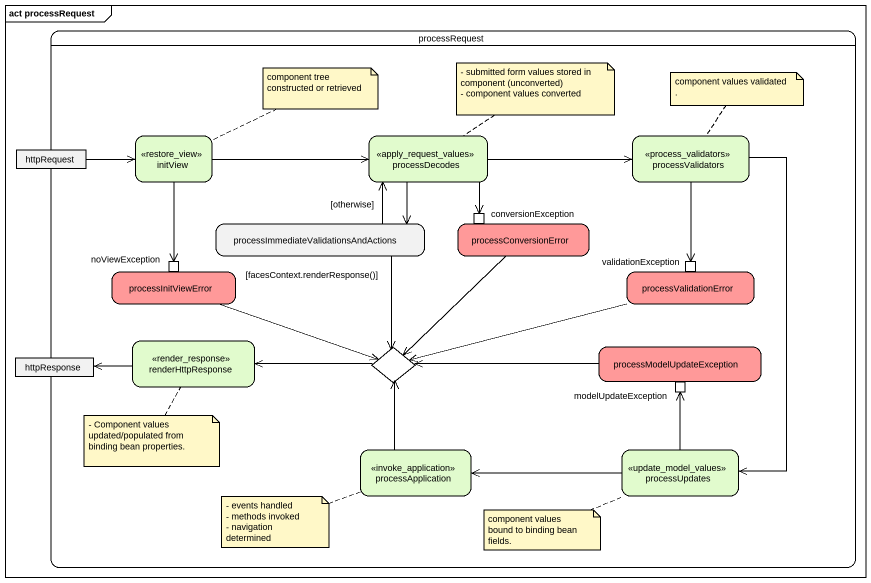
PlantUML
@startuml
mainframe act processRequest
hide empty description
state processRequest {
  state httpRequest <<object>>
  state initView <<restore_view>> #E1FBCD
  state processDecodes <<apply_request_values>> #E1FBCD
  state processValidators <<process_validators>> #E1FBCD
  state "processImmediateValidationsAndActions" as processImmediateValidationsA
  state processConversionError #FF9999 {
    state conversionException <<inputPin>>
  }
  state processInitViewError #FF9999 {
    state noViewException <<inputPin>>
  }
  state processValidationError #FF9999 {
    state validationException <<inputPin>>
  }
  state renderHttpResponse <<render_response>> #E1FBCD
  state choice1 <<choice>>
  state processModelUpdateException #FF9999 {
    state modelUpdateException <<inputPin>>
  }
  state httpResponse <<object>>
  state processApplication <<invoke_application>> #E1FBCD
  state processUpdates <<update_model_values>> #E1FBCD
}
httpRequest -right-> initView
initView -right-> processDecodes
initView --> noViewException
processDecodes -right-> processValidators
processDecodes --> processImmediateValidationsA
processDecodes --> conversionException
processValidators --> validationException
processValidators --> processUpdates
processImmediateValidationsA -up-> processDecodes : [otherwise]
processImmediateValidationsA --> choice1 : [facesContext.renderResponse()]
processConversionError --> choice1
processInitViewError -right-> choice1
processValidationError -left-> choice1
renderHttpResponse -left-> httpResponse
choice1 -left-> renderHttpResponse
processModelUpdateException -left-> choice1
processApplication -up-> choice1
processUpdates -up-> modelUpdateException
processUpdates -left-> processApplication
note right of initView : component tree constructed or retrieved
note top of processDecodes
  - submitted form values stored in component (unconverted)
  - component values converted
end note
note top of processValidators : component values validated .
note bottom of renderHttpResponse : - Component values updated/populated from binding bean properties.
note left of processApplication
  - events handled
  - methods invoked
  - navigation determined
end note
note left of processUpdates : component values bound to binding bean fields.
@enduml
